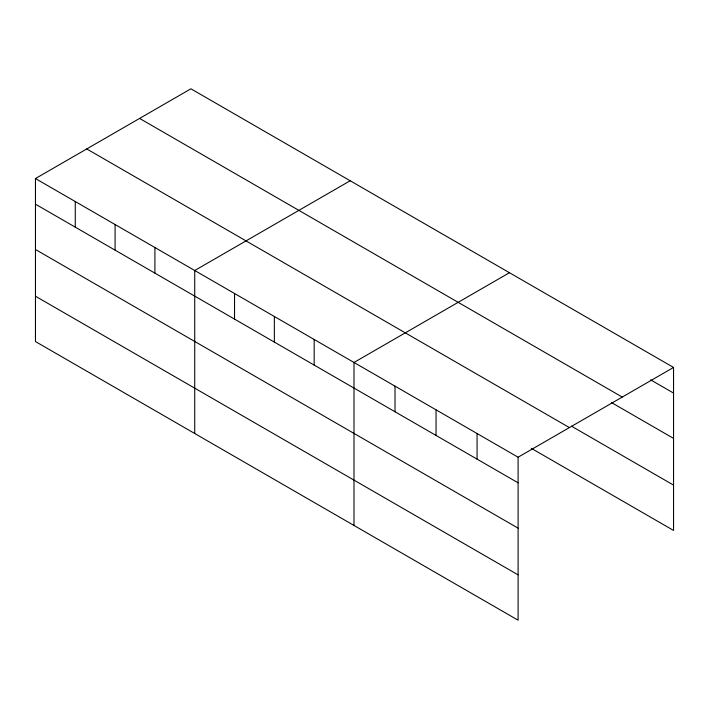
<?xml version="1.0" encoding="UTF-8"?>
<svg xmlns="http://www.w3.org/2000/svg" width="709" height="709" viewBox="0 0 709 709"><rect width="100%" height="100%" fill="white"/><g stroke="black" fill="none" stroke-linecap="round" stroke-linejoin="round"><path stroke-width="1.06" d="M518.093 528.152L518.093 457.208L35.45 178.553L35.45 341.543L518.093 620.198L518.093 528.152L35.45 249.497M531.395 448.372L673.55 530.447L673.55 367.457L190.907 88.802L35.45 178.553M350.175 180.76L194.727 270.51L194.727 433.5M509.452 272.717L353.995 362.467L353.995 525.449M518.093 457.208L673.55 367.457M650.649 379.856L673.55 393.07M139.602 118.421L622.254 397.075M611.539 402.597L673.55 438.401M571.463 426.171L673.55 485.116M86.746 148.934L569.398 427.589M35.45 204.165L518.093 482.82M35.45 296.211L518.093 574.857M477.068 433.527L477.068 459.14M436.044 409.837L436.044 435.45M395.019 386.157L395.019 411.761M314.176 339.478L314.176 365.091M274.356 316.489L274.356 342.101M234.546 293.499L234.546 319.112M154.908 247.521L154.908 273.133M115.088 224.531L115.088 250.144M75.269 201.542L75.269 227.155"/></g></svg>
